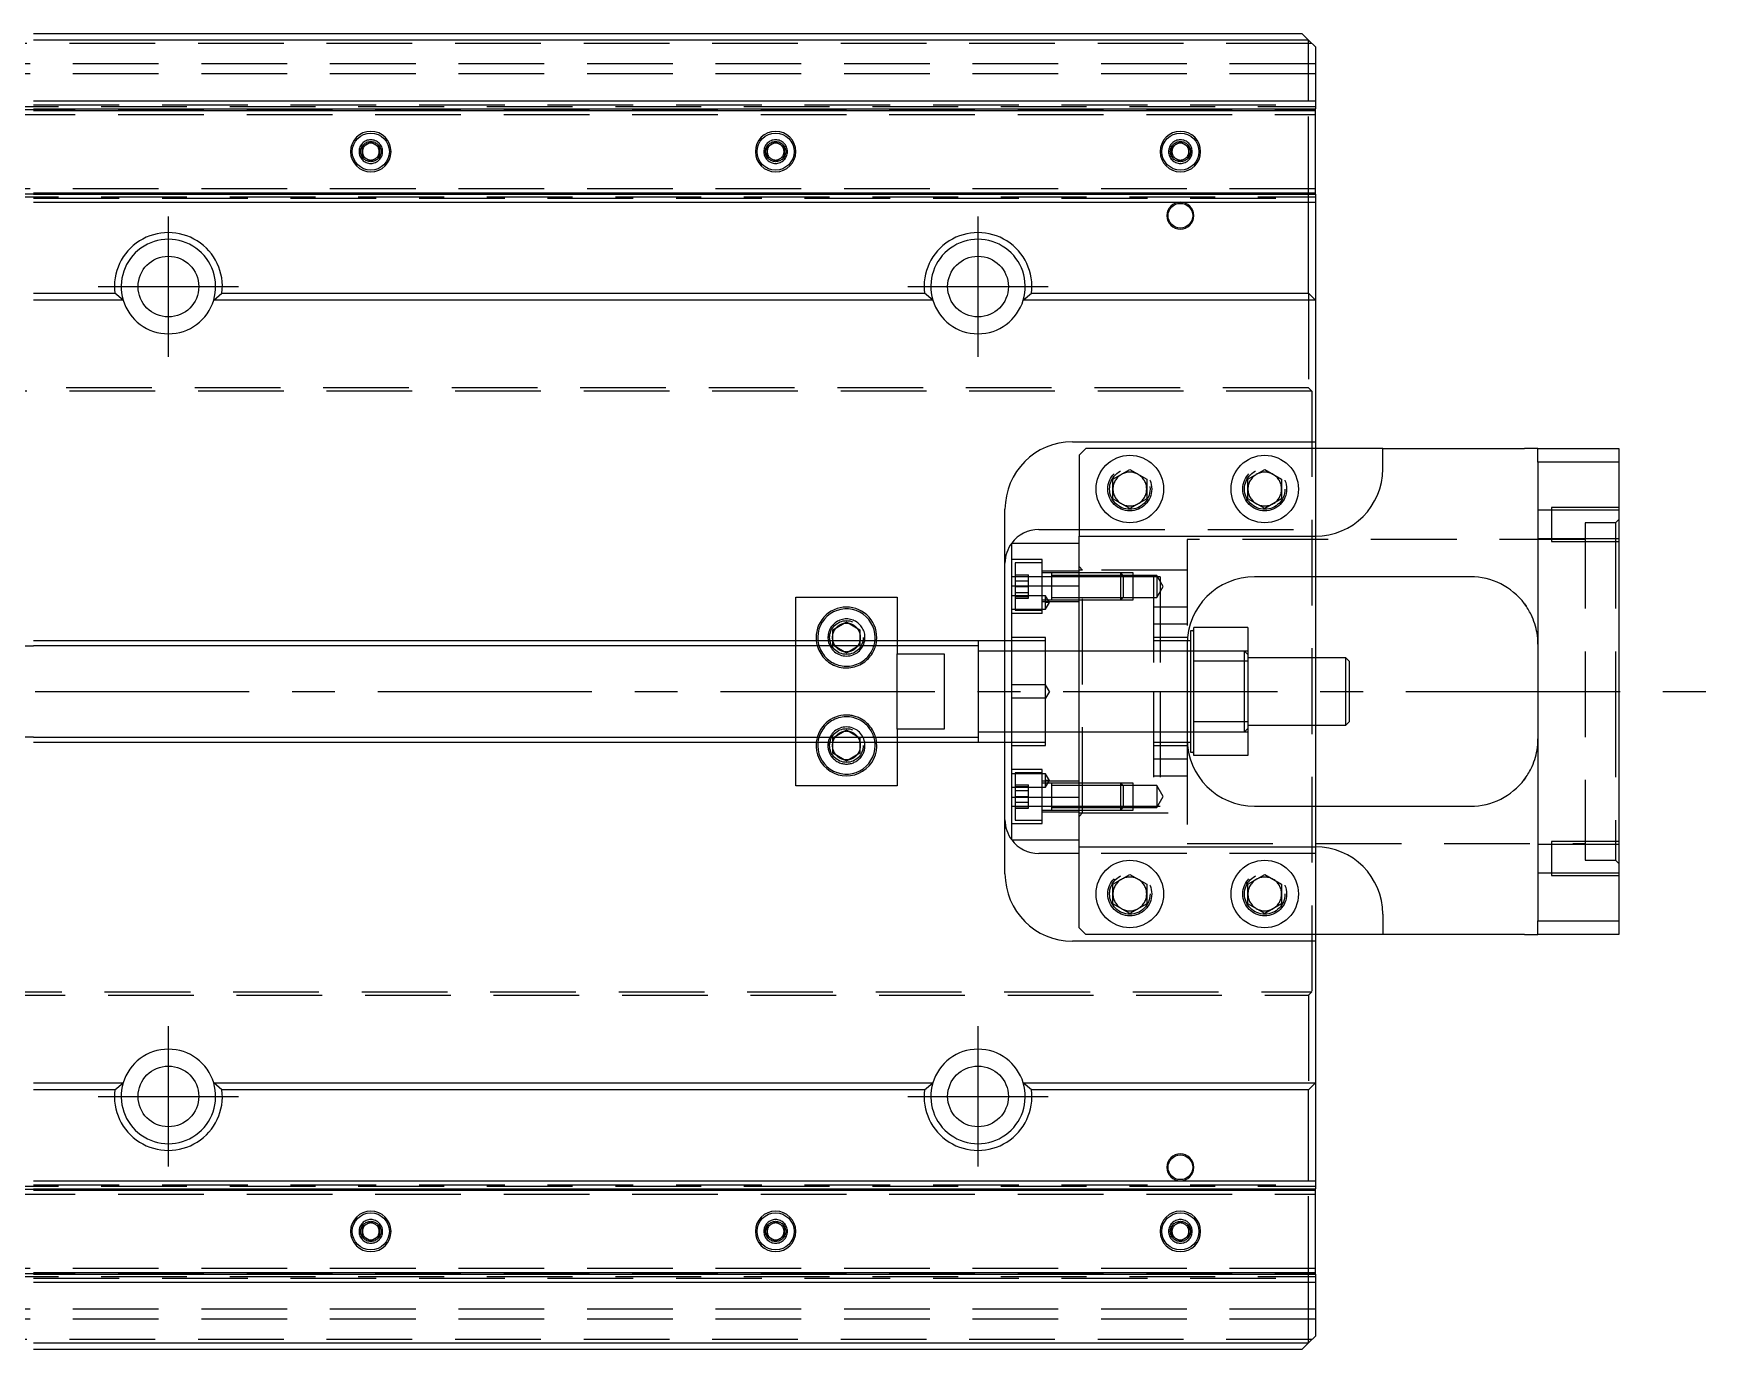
# Model space of a CAD drawing. Extents: x -48 to 827, y -352 to 107.
# Drawn here: x 390 to 638.1, y -97.5 to 97.5 of the extents above; entities that cross this region are included whole.
import ezdxf

# ---------------------------------------------------------------- set-up
doc = ezdxf.new("R2010")
doc.units = 0
doc.linetypes.add('CENTER', pattern=[50.8, 31.75, -6.35, 6.35, -6.35])
doc.linetypes.add('DASHED', pattern=[19.05, 12.7, -6.35])
doc.layers.get('0').update_dxf_attribs({"linetype": 'CONTINUOUS'})
doc.layers.add('CENTER', color=1, linetype='CENTER')

msp = doc.modelspace()

# ---------------------------------------------------------------- linework, layer by layer
at = {"color": 7, "linetype": 'CONTINUOUS'}
for p, q in [((390, 97.5), (578, 97.5)), ((579, 96.5), (578, 97.5)), ((579, 96.5), (390, 96.5)), ((580, 95.5), (579, 96.5)), ((579, 87.5), (579, 96.5)), ((580, 95.5), (580, 87.5)), ((390, 87.5), (580, 87.5)), ((580, 87.5), (580, 86.32)), ((390, 86.32), (580, 86.32)), ((390, 86.1), (580, 86.1)), ((580, 86.1), (580, 86.32)), ((580, 73.9), (580, 86.1)), ((438.75, 80.72), (440, 81.44)), ((438.75, 79.28), (438.75, 80.72)), ((440, 81.44), (441.25, 80.72)), ((441.25, 80.72), (441.25, 79.28)), ((498.75, 80.72), (500, 81.44)), ((498.75, 79.28), (498.75, 80.72)), ((500, 81.44), (501.25, 80.72)), ((501.25, 80.72), (501.25, 79.28)), ((558.75, 80.72), (560, 81.44)), ((558.75, 79.28), (558.75, 80.72)), ((560, 81.44), (561.25, 80.72)), ((561.25, 80.72), (561.25, 79.28)), ((440, 78.56), (438.75, 79.28)), ((441.25, 79.28), (440, 78.56)), ((500, 78.56), (498.75, 79.28)), ((501.25, 79.28), (500, 78.56)), ((560, 78.56), (558.75, 79.28)), ((561.25, 79.28), (560, 78.56)), ((390, 73.9), (580, 73.9)), ((390, 73.68), (580, 73.68)), ((390, 72.5), (580, 72.5)), ((579, 59), (579, 72.5)), ((580, 73.68), (580, 73.9)), ((580, 73.68), (580, 72.5)), ((580, 72.5), (580, 58)), ((390, 59), (402.06, 59)), ((403.29, 58), (390, 58)), ((403.29, 58), (402.06, 59)), ((416.71, 58), (417.94, 59)), ((523.29, 58), (416.71, 58)), ((417.94, 59), (522.06, 59)), ((523.29, 58), (522.06, 59)), ((536.71, 58), (537.94, 59)), ((580, 58), (536.71, 58)), ((537.94, 59), (579, 59)), ((579, 59), (580, 58)), ((580, 58), (580, 37)), ((544, 37), (580, 37)), ((546, 36), (545, 35)), ((545, 35), (545, 23)), ((590, 36), (546, 36)), ((580, 37), (580, 36)), ((590, 36), (611, 36)), ((590, 33), (590, 36)), ((613, 36), (611, 36)), ((613, 34), (613, 36)), ((613, 36), (625, 36)), ((625, 36), (625, 34)), ((550, 31.44), (552.5, 32.89)), ((552.5, 32.89), (555, 31.44)), ((570, 31.44), (572.5, 32.89)), ((572.5, 32.89), (575, 31.44)), ((613, 34), (613, -34)), ((625, 34), (613, 34)), ((625, 34), (625, -34)), ((550, 28.56), (550, 31.44)), ((555, 31.44), (555, 28.56)), ((570, 28.56), (570, 31.44)), ((575, 31.44), (575, 28.56)), ((552.5, 27.11), (550, 28.56)), ((555, 28.56), (552.5, 27.11)), ((572.5, 27.11), (570, 28.56)), ((575, 28.56), (572.5, 27.11)), ((534, 7.5), (534, 27)), ((539, 24), (545, 24)), ((545, 23), (580, 23)), ((545, 15.65), (545, 23)), ((535, 22), (545, 22)), ((535, 15.65), (535, 22)), ((535, -15.65), (535, 15.65)), ((535, 15.65), (545, 15.65)), ((545, -15.65), (545, 15.65)), ((545, -15.65), (545, 15.65)), ((603, 17), (571, 17)), ((580, 17), (580, 5)), ((503, 7.5), (503, 14)), ((503, 14), (518, 14)), ((518, 14), (518, 7.5)), ((611.14, 12.81), (611, 13)), ((611.28, 12.61), (611.14, 12.81)), ((611.41, 12.42), (611.28, 12.61)), ((611.53, 12.22), (611.41, 12.42)), ((508.5, 9.15), (510.5, 10.31)), ((510.5, 10.31), (512.5, 9.15)), ((611.65, 12.02), (611.53, 12.22)), ((611.76, 11.82), (611.65, 12.02)), ((611.87, 11.62), (611.76, 11.82)), ((611.97, 11.42), (611.87, 11.62)), ((612.13, 11.07), (611.97, 11.42)), ((612.28, 10.73), (612.13, 11.07)), ((612.41, 10.38), (612.28, 10.73)), ((612.53, 10.04), (612.41, 10.38)), ((612.63, 9.7), (612.53, 10.04)), ((530, 7.5), (390, 7.5)), ((508.5, 7.5), (508.5, 9.15)), ((512.5, 9.15), (512.5, 7.5)), ((535, 7.5), (530, 7.5)), ((530, 7.5), (530, -7.5)), ((530, 7.5), (530, -7.5)), ((561.5, 7.5), (561.01, 7.5)), ((561.75, 9), (561.5, 9)), ((561.5, 9), (561.5, 0)), ((570, 9.5), (562, 9.5)), ((562, 4.47), (562, 9.5)), ((570, 9.5), (570, 4.47)), ((612.72, 9.35), (612.63, 9.7)), ((612.8, 9.01), (612.72, 9.35)), ((612.86, 8.67), (612.8, 9.01)), ((612.92, 8.25), (612.86, 8.67)), ((612.96, 7.84), (612.92, 8.25)), ((612.99, 7.43), (612.96, 7.84)), ((518, -5.59), (518, 5.59)), ((518, 5.59), (525, 5.59)), ((525, 5.59), (525, -5.59)), ((561, 7), (561, -7)), ((584.5, 5), (570, 5)), ((585, 4.5), (584.5, 5)), ((584.5, -5), (584.5, 5)), ((613, 7.02), (612.99, 7.43)), ((613, 7), (613, 7.02)), ((570, 4.47), (562, 4.47)), ((562, -4.47), (562, 4.47)), ((570, 4.47), (570, -4.47)), ((585, 4.5), (585, -4.5)), ((561.5, 0), (561.5, -9)), ((570, -4.47), (562, -4.47)), ((562, -9.5), (562, -4.47)), ((570, -4.47), (570, -9.5)), ((584.5, -5), (585, -4.5)), ((525, -5.59), (518, -5.59)), ((570, -5), (584.5, -5)), ((580, -5), (580, -17)), ((612.96, -7.85), (612.99, -7.43)), ((612.99, -7.43), (613, -7.02)), ((613, -7.02), (613, -7)), ((390, -7.5), (530, -7.5)), ((503, -14), (503, -7.5)), ((508.5, -9.15), (508.5, -7.5)), ((510.5, -10.31), (508.5, -9.15)), ((512.5, -9.15), (510.5, -10.31)), ((512.5, -7.5), (512.5, -9.15)), ((518, -7.5), (518, -14)), ((530, -7.5), (535, -7.5)), ((534, -27), (534, -7.5)), ((561.01, -7.5), (561.5, -7.5)), ((561.5, -9), (561.75, -9)), ((570, -9.5), (562, -9.5)), ((612.52, -10.07), (612.62, -9.72)), ((612.62, -9.72), (612.71, -9.37)), ((612.71, -9.37), (612.79, -9.02)), ((612.79, -9.02), (612.86, -8.67)), ((612.86, -8.67), (612.92, -8.26)), ((612.92, -8.26), (612.96, -7.85)), ((611.4, -12.43), (611.52, -12.23)), ((611.52, -12.23), (611.64, -12.03)), ((611.64, -12.03), (611.76, -11.83)), ((611.76, -11.83), (611.87, -11.62)), ((611.87, -11.62), (611.97, -11.42)), ((611.97, -11.42), (612.13, -11.09)), ((612.13, -11.09), (612.27, -10.75)), ((612.27, -10.75), (612.4, -10.41)), ((612.4, -10.41), (612.52, -10.07)), ((518, -14), (503, -14)), ((611, -13), (611.14, -12.81)), ((611.14, -12.81), (611.27, -12.62)), ((611.27, -12.62), (611.4, -12.43)), ((535, -15.65), (545, -15.65)), ((535, -22), (535, -15.65)), ((545, -23), (545, -15.65)), ((571, -17), (603, -17)), ((535, -22), (545, -22)), ((545, -24), (539, -24)), ((545, -35), (545, -23)), ((545, -23), (580, -23)), ((550, -28.56), (552.5, -27.11)), ((552.5, -27.11), (555, -28.56)), ((570, -28.56), (572.5, -27.11)), ((572.5, -27.11), (575, -28.56)), ((550, -31.44), (550, -28.56)), ((555, -28.56), (555, -31.44)), ((570, -31.44), (570, -28.56)), ((575, -28.56), (575, -31.44)), ((552.5, -32.89), (550, -31.44)), ((555, -31.44), (552.5, -32.89)), ((572.5, -32.89), (570, -31.44)), ((575, -31.44), (572.5, -32.89)), ((590, -33), (590, -36)), ((613, -36), (613, -34)), ((613, -34), (625, -34)), ((625, -34), (625, -36)), ((580, -37), (544, -37)), ((545, -35), (546, -36)), ((590, -36), (546, -36)), ((580, -36), (580, -37)), ((580, -37), (580, -58)), ((611, -36), (590, -36)), ((611, -36), (613, -36)), ((625, -36), (613, -36)), ((390, -58), (403.29, -58)), ((402.06, -59), (390, -59)), ((402.06, -59), (403.29, -58)), ((416.71, -58), (523.29, -58)), ((417.94, -59), (416.71, -58)), ((522.06, -59), (417.94, -59)), ((522.06, -59), (523.29, -58)), ((536.71, -58), (580, -58)), ((537.94, -59), (536.71, -58)), ((579, -59), (537.94, -59)), ((580, -58), (579, -59)), ((579, -72.5), (579, -59)), ((580, -58), (580, -72.5)), ((390, -72.5), (580, -72.5)), ((390, -73.68), (580, -73.68)), ((390, -73.9), (580, -73.9)), ((580, -72.5), (580, -73.68)), ((580, -73.9), (580, -73.68)), ((580, -86.1), (580, -73.9)), ((438.75, -79.28), (440, -78.56)), ((438.75, -80.72), (438.75, -79.28)), ((440, -78.56), (441.25, -79.28)), ((441.25, -79.28), (441.25, -80.72)), ((498.75, -79.28), (500, -78.56)), ((498.75, -80.72), (498.75, -79.28)), ((500, -78.56), (501.25, -79.28)), ((501.25, -79.28), (501.25, -80.72)), ((558.75, -79.28), (560, -78.56)), ((558.75, -80.72), (558.75, -79.28)), ((560, -78.56), (561.25, -79.28)), ((561.25, -79.28), (561.25, -80.72)), ((440, -81.44), (438.75, -80.72)), ((441.25, -80.72), (440, -81.44)), ((500, -81.44), (498.75, -80.72)), ((501.25, -80.72), (500, -81.44)), ((560, -81.44), (558.75, -80.72)), ((561.25, -80.72), (560, -81.44)), ((390, -86.1), (580, -86.1)), ((390, -86.32), (580, -86.32)), ((580, -86.32), (580, -86.1)), ((580, -86.32), (580, -87.5)), ((390, -87.5), (580, -87.5)), ((579, -96.5), (579, -87.5)), ((580, -87.5), (580, -95.5)), ((390, -96.5), (579, -96.5)), ((578, -97.5), (579, -96.5)), ((579, -96.5), (580, -95.5)), ((578, -97.5), (390, -97.5))]:
    msp.add_line(p, q, dxfattribs=at)
at = {"color": 3, "linetype": 'DASHED'}
for p, q in [((579.5, 96), (375.5, 96)), ((580, 93), (0, 93)), ((580, 91.5), (0, 91.5)), ((390, 86.91), (580, 86.91)), ((579, 72.5), (579, 87.5)), ((0, 86.7), (580, 86.7)), ((383.5, 86.26), (580, 86.26)), ((383.5, 85.5), (580, 85.5)), ((438.5, 80), (438.52, 80.22)), ((498.5, 80), (498.52, 80.22)), ((558.5, 80), (558.52, 80.22)), ((580, 74.5), (383.5, 74.5)), ((0, 73.3), (580, 73.3)), ((383.5, 73.74), (580, 73.74)), ((390, 73.09), (580, 73.09)), ((579, 59), (579, 45)), ((579, 45), (1, 45)), ((579.5, 44.5), (579, 45)), ((579.5, 44.5), (0.5, 44.5)), ((579.5, 44.5), (579.5, -44.5)), ((580, 36), (580, 24)), ((555.48, 30.36), (555.5, 30)), ((569.5, 30), (569.52, 30.35)), ((615, 26.85), (613, 26.85)), ((625, 27.25), (615, 27.25)), ((615, 27.25), (615, 22.25)), ((625, 26.85), (615, 26.85)), ((624.5, 25), (620, 25)), ((620, 25), (620, -25)), ((625, 25.5), (624.5, 25)), ((624.5, 25), (624.5, 0)), ((545, 24), (580, 24)), ((561, 22.5), (561, 7)), ((620, 22.5), (561, 22.5)), ((580, 24), (580, 23)), ((580, 23), (580, 17)), ((613, 22.65), (615, 22.65)), ((615, 22.65), (625, 22.65)), ((545, 15.65), (545, 22)), ((615, 22.25), (625, 22.25)), ((539.5, 19.56), (535, 19.56)), ((539.5, 19.06), (535.5, 19.06)), ((535.5, 19.06), (535.5, 15.56)), ((539.5, 11.56), (539.5, 19.56)), ((545, 17.81), (539.5, 17.81)), ((540.9, 17.56), (539.5, 17.56)), ((540.9, 17.56), (540.89, 17.56)), ((545, 17.56), (540.9, 17.56)), ((540.9, 17.56), (540.9, 17.56)), ((540.9, 17.56), (540.9, 16.97)), ((540.9, 17.56), (540.9, 13.56)), ((545.5, 18), (545, 18.5)), ((545.5, 18), (545, 18)), ((551.15, 17.56), (545, 17.56)), ((551.15, 17.56), (545, 17.56)), ((561, 18), (545.5, 18)), ((545.5, -18), (545.5, 18)), ((551.5, 17.21), (551.15, 17.56)), ((553, 17.56), (551.15, 17.56)), ((551.15, 15.56), (551.15, 17.56)), ((553, 13.56), (553, 17.56)), ((535.5, 17), (535, 17)), ((535.5, 17.29), (537.5, 17.29)), ((535.5, 17.06), (537.5, 17.06)), ((539.5, 17), (535.5, 17)), ((535.5, 16.42), (537.5, 16.42)), ((535.5, 15.56), (535.5, 12.06)), ((535.5, 15.56), (537.5, 15.56)), ((537.5, 16.42), (537.5, 17.29)), ((537.5, 14.69), (537.5, 16.42)), ((540.9, 17), (539.5, 17)), ((545, 17.21), (540.9, 17.21)), ((545, 17), (540.9, 17)), ((540.9, 16.97), (540.9, 15.7)), ((540.9, 15.7), (540.9, 15.42)), ((540.9, 15.42), (540.9, 14.14)), ((551.5, 17.21), (545, 17.21)), ((551.5, 17), (545, 17)), ((551.15, 13.56), (551.15, 15.56)), ((553, 17.21), (551.5, 17.21)), ((551.5, 17.21), (551.5, 15.56)), ((553, 17), (551.5, 17)), ((551.5, 15.56), (551.5, 13.91)), ((556.5, 17.21), (553, 17.21)), ((556, 17), (553, 17)), ((557, 17), (556, 17)), ((556, 17), (556, 0)), ((557.45, 15.56), (556.5, 17.21)), ((556.5, 17.21), (556.5, 15.56)), ((556.5, 13.91), (557.45, 15.56)), ((556.5, 15.56), (556.5, 13.91)), ((557, 17), (557, 0)), ((540, 14.2), (535, 14.2)), ((535.5, 14.69), (537.5, 14.69)), ((535.5, 14.06), (537.5, 14.06)), ((535.5, 13.82), (537.5, 13.82)), ((537.5, 13.82), (537.5, 14.69)), ((539.5, 13.56), (540.9, 13.56)), ((545, 13.31), (539.5, 13.31)), ((540.6, 13.2), (540, 14.2)), ((540, 13.2), (540, 14.2)), ((540.6, 13.2), (540, 13.2)), ((540, 12.2), (540.6, 13.2)), ((540.6, 13.2), (540, 13.2)), ((540, 12.2), (540, 13.2)), ((540.89, 13.56), (540.9, 13.56)), ((540.9, 14.14), (540.9, 13.56)), ((540.9, 13.91), (545, 13.91)), ((540.9, 13.56), (545, 13.56)), ((540.9, 13.56), (540.9, 13.56)), ((545, 13.91), (551.5, 13.91)), ((545, 13.56), (551.15, 13.56)), ((545, 13.56), (551.15, 13.56)), ((551.15, 13.56), (551.5, 13.91)), ((551.15, 13.56), (553, 13.56)), ((551.5, 13.91), (553, 13.91)), ((553, 13.91), (556.5, 13.91)), ((557, 12.5), (556, 12.5)), ((561, 12.5), (557, 12.5)), ((611, 13), (611.25, 12.65)), ((535, 12.2), (540, 12.2)), ((539.5, 11.56), (535, 11.56)), ((535.5, 12.06), (539.5, 12.06)), ((561, 10), (556, 10)), ((503, 2.5), (503, 7.5)), ((508, 8), (508.01, 8.25)), ((508.5, 6.85), (508.5, 7.5)), ((512.5, 7.5), (512.5, 6.85)), ((518, 7.5), (518, 5.59)), ((534, 6), (534, 7.5)), ((540, 8), (535, 8)), ((540, 7.5), (535, 7.5)), ((540, 1), (540, 8)), ((561, 8), (556, 8)), ((561, 7.5), (556, 7.5)), ((561.01, 7.5), (561, 7.5)), ((190, 6.75), (390, 6.75)), ((510.5, 5.69), (508.5, 6.85)), ((512.5, 6.85), (510.5, 5.69)), ((535, 6), (530, 6)), ((534, -6), (534, 6)), ((540, 6), (535, 6)), ((545, 6), (540, 6)), ((556, 6), (545, 6)), ((561, 6), (556, 6)), ((561.5, 6), (561, 6)), ((562, 6), (561.5, 6)), ((569.5, 6), (562, 6)), ((570, 5.5), (569.5, 6)), ((569.5, -6), (569.5, 6)), ((570, 6), (569.5, 6)), ((580, 5), (580, -5)), ((503, -2.5), (503, 2.5)), ((540, 1), (535, 1)), ((540.6, 0), (540, 1)), ((540, -1), (540, 1)), ((540.6, 0), (540, -1)), ((556, 0), (556, -17)), ((557, 0), (557, -17)), ((624.5, 0), (624.5, -25)), ((540, -1), (535, -1)), ((540, -8), (540, -1)), ((503, -7.5), (503, -2.5)), ((390, -6.75), (190, -6.75)), ((508.5, -6.85), (510.5, -5.69)), ((508.5, -7.5), (508.5, -6.85)), ((510.5, -5.69), (512.5, -6.85)), ((512.5, -6.85), (512.5, -7.5)), ((518, -5.59), (518, -7.5)), ((530, -6), (535, -6)), ((534, -7.5), (534, -6)), ((535, -6), (540, -6)), ((540, -6), (545, -6)), ((545, -6), (556, -6)), ((556, -6), (561, -6)), ((561, -6), (561.5, -6)), ((561, -7), (561, -22.5)), ((561.5, -6), (562, -6)), ((562, -6), (569.5, -6)), ((569.5, -6), (570, -5.5)), ((569.5, -6), (570, -6)), ((508, -8), (508.01, -7.75)), ((535, -7.5), (540, -7.5)), ((535, -8), (540, -8)), ((556, -7.5), (561, -7.5)), ((556, -8), (561, -8)), ((561, -7.5), (561.01, -7.5)), ((539.5, -11.56), (535, -11.56)), ((540, -12.2), (535, -12.2)), ((539.5, -12.06), (535.5, -12.06)), ((535.5, -12.06), (535.5, -19.06)), ((539.5, -15.56), (539.5, -11.56)), ((540.6, -13.2), (540, -12.2)), ((540, -13.2), (540, -12.2)), ((556, -10), (561, -10)), ((535, -14.2), (540, -14.2)), ((535.5, -13.82), (537.5, -13.82)), ((535.5, -14.06), (537.5, -14.06)), ((535.5, -14.69), (537.5, -14.69)), ((537.5, -14.06), (537.5, -13.82)), ((537.5, -15.56), (537.5, -14.06)), ((545, -13.31), (539.5, -13.31)), ((540.9, -13.56), (539.5, -13.56)), ((540.6, -13.2), (540, -13.2)), ((540, -14.2), (540.6, -13.2)), ((540.6, -13.2), (540, -13.2)), ((540, -14.2), (540, -13.2)), ((540.9, -13.56), (540.89, -13.56)), ((540.9, -13.56), (540.9, -17.56)), ((545, -13.56), (540.9, -13.56)), ((540.9, -13.56), (540.9, -13.56)), ((545, -13.91), (540.9, -13.91)), ((551.15, -13.56), (545, -13.56)), ((551.15, -13.56), (545, -13.56)), ((551.5, -13.91), (545, -13.91)), ((551.5, -13.91), (551.15, -13.56)), ((553, -13.56), (551.15, -13.56)), ((551.15, -17.56), (551.15, -13.56)), ((553, -13.91), (551.5, -13.91)), ((551.5, -13.91), (551.5, -17.21)), ((553, -17.56), (553, -13.56)), ((556.5, -13.91), (553, -13.91)), ((556, -12.5), (557, -12.5)), ((557.45, -15.56), (556.5, -13.91)), ((556.5, -13.91), (556.5, -17.21)), ((557, -12.5), (561, -12.5)), ((611.14, -12.8), (610.87, -13.17)), ((535, -17), (535.5, -17)), ((535.5, -15.56), (537.5, -15.56)), ((535.5, -16.42), (537.5, -16.42)), ((535.5, -17), (539.5, -17)), ((535.5, -17.06), (537.5, -17.06)), ((535.5, -17.29), (537.5, -17.29)), ((537.5, -17.06), (537.5, -15.56)), ((537.5, -17.29), (537.5, -17.06)), ((539.5, -19.56), (539.5, -15.56)), ((539.5, -17), (540.9, -17)), ((540.9, -17), (545, -17)), ((540.9, -17.21), (545, -17.21)), ((545, -22), (545, -15.65)), ((545, -17), (551.5, -17)), ((545, -17.21), (551.5, -17.21)), ((551.15, -17.56), (551.5, -17.21)), ((551.5, -17), (553, -17)), ((551.5, -17.21), (553, -17.21)), ((553, -17), (556, -17)), ((553, -17.21), (556.5, -17.21)), ((556, -17), (557, -17)), ((556.5, -17.21), (557.45, -15.56)), ((580, -17), (580, -23)), ((535, -19.56), (539.5, -19.56)), ((535.5, -19.06), (539.5, -19.06)), ((539.5, -17.56), (540.9, -17.56)), ((539.5, -17.81), (545, -17.81)), ((540.89, -17.56), (540.9, -17.56)), ((540.9, -17.56), (545, -17.56)), ((540.9, -17.56), (540.9, -17.56)), ((545, -17.56), (551.15, -17.56)), ((545, -17.56), (551.15, -17.56)), ((545, -18.5), (545.5, -18)), ((545, -18), (545.5, -18)), ((545.5, -18), (561, -18)), ((551.15, -17.56), (553, -17.56)), ((625, -22.25), (615, -22.25)), ((615, -22.25), (615, -27.25)), ((580, -24), (545, -24)), ((561, -22.5), (620, -22.5)), ((580, -23), (580, -24)), ((580, -24), (580, -36)), ((615, -22.65), (613, -22.65)), ((625, -22.65), (615, -22.65)), ((613, -26.85), (615, -26.85)), ((615, -26.85), (625, -26.85)), ((615, -27.25), (625, -27.25)), ((620, -25), (624.5, -25)), ((624.5, -25), (625, -25.5)), ((549.5, -30), (549.51, -29.71)), ((569.5, -30), (569.51, -29.71)), ((0.5, -44.5), (579.5, -44.5)), ((579, -45), (579.5, -44.5)), ((1, -45), (579, -45)), ((579, -45), (579, -59)), ((0, -73.3), (580, -73.3)), ((383.5, -73.74), (580, -73.74)), ((390, -73.09), (580, -73.09)), ((579, -87.5), (579, -72.5)), ((383.5, -74.5), (580, -74.5)), ((438.5, -80), (438.52, -79.75)), ((498.5, -80), (498.52, -79.75)), ((558.5, -80), (558.52, -79.78)), ((0, -86.7), (580, -86.7)), ((580, -85.5), (383.5, -85.5)), ((383.5, -86.26), (580, -86.26)), ((390, -86.91), (580, -86.91)), ((580, -91.5), (0, -91.5)), ((580, -93), (0, -93)), ((579.5, -96), (375.5, -96))]:
    msp.add_line(p, q, dxfattribs=at)
at = {"color": 3, "linetype": 'CONTINUOUS'}
for p, q in [((530, 6.75), (390, 6.75)), ((390, -6.75), (530, -6.75))]:
    msp.add_line(p, q, dxfattribs=at)
at = {"color": 7, "linetype": 'CONTINUOUS'}
for centre, radius in [((440, 80), 2.75), ((500, 80), 2.75), ((560, 80), 2.75), ((410, 60), 4.5), ((530, 60), 4.5), ((552.5, 30), 5), ((572.5, 30), 5), ((552.5, -30), 5), ((572.5, -30), 5), ((410, -60), 4.5), ((530, -60), 4.5), ((440, -80), 2.75), ((500, -80), 2.75), ((560, -80), 2.75)]:
    msp.add_circle(centre, radius, dxfattribs=at)
at = {"color": 3, "linetype": 'DASHED'}
for centre, radius in [((440, 80), 1.5), ((500, 80), 1.5), ((560, 80), 1.5), ((552.5, 30), 3.25), ((552.5, 30), 3), ((572.5, 30), 3.25), ((572.5, 30), 3), ((510.5, 8), 2.5), ((510.5, -8), 2.5), ((552.5, -30), 3.25), ((552.5, -30), 3), ((572.5, -30), 3.25), ((572.5, -30), 3), ((440, -80), 1.5), ((500, -80), 1.5), ((560, -80), 1.5)]:
    msp.add_circle(centre, radius, dxfattribs=at)
at = {"color": 3, "linetype": 'CONTINUOUS'}
for centre in [(560, 70.5), (560, -70.5)]:
    msp.add_circle(centre, 1.83, dxfattribs=at)
at = {"color": 7, "linetype": 'CONTINUOUS'}
for centre, radius, start, end in [((440, 80), 3, 0, 180), ((500, 80), 3, 0, 180), ((560, 80), 3, 0, 180), ((440, 80), 3, 180, 0), ((500, 80), 3, 180, 0), ((560, 80), 3, 180, 0), ((560, 70.5), 2, 180, 90), ((560, 70.5), 2, 90, 180), ((410, 60), 8, 352.8192, 187.1808), ((410, 60), 7, 343.3985, 196.6015), ((530, 60), 8, 352.8192, 187.1808), ((530, 60), 7, 343.3985, 196.6015), ((410, 60), 7, 196.6015, 343.3985), ((530, 60), 7, 196.6015, 343.3985), ((544, 27), 10, 90, 180), ((580, 33), 10, 270, 0), ((539, 19), 5, 90, 143.1301), ((539, 19), 5, 143.1301, 180), ((571, 7), 10, 90, 180), ((603, 7), 10, 36.8699, 90), ((510.5, 8), 4.5, 90, 186.3794), ((510.5, 8), 4.5, 353.6206, 90), ((510.5, 8), 4.25, 0, 186.7563), ((510.5, 8), 4.25, 353.2437, 0), ((561.75, 9.25), 0.25, 270, 0), ((571, -7), 10, 180, 270), ((510.5, -8), 4.5, 173.6206, 6.3794), ((510.5, -8), 4.25, 173.2437, 0), ((510.5, -8), 4.25, 0, 6.7563), ((561.75, -9.25), 0.25, 0, 90), ((603, -7), 10, 270, 323.1301), ((539, -19), 5, 180, 216.8699), ((539, -19), 5, 216.8699, 270), ((580, -33), 10, 0, 90), ((544, -27), 10, 180, 270), ((410, -60), 7, 16.6015, 163.3985), ((530, -60), 7, 16.6015, 163.3985), ((410, -60), 8, 172.8192, 7.1808), ((410, -60), 7, 163.3985, 16.6015), ((530, -60), 8, 172.8192, 7.1808), ((530, -60), 7, 163.3985, 16.6015), ((560, -70.5), 2, 270, 180), ((560, -70.5), 2, 180, 270), ((440, -80), 3, 0, 180), ((500, -80), 3, 0, 180), ((560, -80), 3, 0, 180), ((440, -80), 3, 180, 0), ((500, -80), 3, 180, 0), ((560, -80), 3, 180, 0)]:
    msp.add_arc(centre, radius, start, end, dxfattribs=at)
at = {"color": 3, "linetype": 'DASHED'}
for centre, radius, start, end in [((440, 80), 1.75, 0, 180), ((440, 80), 1.75, 180, 0), ((440, 80), 1.25, 120, 180), ((440, 80), 1.25, 180, 240), ((440, 80), 1.25, 60, 120), ((440, 80), 1.25, 0, 60), ((440, 80), 1.25, 300, 0), ((500, 80), 1.75, 0, 180), ((500, 80), 1.75, 180, 0), ((500, 80), 1.25, 120, 180), ((500, 80), 1.25, 180, 240), ((500, 80), 1.25, 60, 120), ((500, 80), 1.25, 0, 60), ((500, 80), 1.25, 300, 0), ((560, 80), 1.75, 0, 180), ((560, 80), 1.75, 180, 0), ((560, 80), 1.25, 120, 180), ((560, 80), 1.25, 180, 240), ((560, 80), 1.25, 60, 120), ((560, 80), 1.25, 0, 60), ((560, 80), 1.25, 300, 0), ((440, 80), 1.25, 240, 300), ((500, 80), 1.25, 240, 300), ((560, 80), 1.25, 240, 300), ((552.5, 30), 2.5, 60, 120), ((572.5, 30), 2.5, 60, 120), ((552.5, 30), 2.5, 120, 180), ((552.5, 30), 2.5, 180, 240), ((552.5, 30), 2.5, 0, 60), ((552.5, 30), 2.5, 300, 0), ((572.5, 30), 2.5, 120, 180), ((572.5, 30), 2.5, 180, 240), ((572.5, 30), 2.5, 0, 60), ((572.5, 30), 2.5, 300, 0), ((552.5, 30), 2.5, 240, 300), ((572.5, 30), 2.5, 240, 300), ((510.5, 8), 2.75, 349.5243, 190.4757), ((510.5, 8), 2.1, 102.2472, 137.7528), ((510.5, 8), 2.1, 77.7528, 102.2472), ((510.5, 8), 2.1, 42.2472, 77.7528), ((510.5, 8), 4.5, 186.3794, 303.749), ((510.5, 8), 4.25, 186.7563, 306.0319), ((510.5, 8), 2.75, 190.4757, 270), ((510.5, 8), 2.1, 162.2472, 180), ((510.5, 8), 2.1, 180, 193.7741), ((510.5, 8), 2.1, 193.7741, 197.7528), ((510.5, 8), 2.1, 137.7528, 162.2472), ((510.5, 8), 2.75, 270, 349.5243), ((510.5, 8), 2.1, 17.7528, 42.2472), ((510.5, 8), 2.1, 346.2259, 17.7528), ((510.5, 8), 2.1, 342.2472, 346.2259), ((510.5, 8), 4.5, 303.749, 353.6206), ((510.5, 8), 4.25, 306.0319, 353.2437), ((510.5, 8), 2.1, 197.7528, 222.2472), ((510.5, 8), 2.1, 222.2472, 257.7528), ((510.5, 8), 2.1, 257.7528, 282.2472), ((510.5, 8), 2.1, 282.2472, 317.7528), ((510.5, 8), 2.1, 317.7528, 342.2472), ((510.5, -8), 4.5, 90, 173.6206), ((510.5, -8), 4.25, 53.9681, 173.2437), ((510.5, -8), 4.5, 56.251, 90), ((510.5, -8), 4.5, 6.3794, 56.251), ((510.5, -8), 4.25, 6.7563, 53.9681), ((510.5, -8), 2.75, 10.4757, 169.5243), ((510.5, -8), 2.1, 162.2472, 166.2259), ((510.5, -8), 2.1, 137.7528, 162.2472), ((510.5, -8), 2.1, 102.2472, 137.7528), ((510.5, -8), 2.1, 77.7528, 102.2472), ((510.5, -8), 2.1, 42.2472, 77.7528), ((510.5, -8), 2.1, 17.7528, 42.2472), ((510.5, -8), 2.1, 13.7741, 17.7528), ((510.5, -8), 2.75, 169.5243, 270), ((510.5, -8), 2.1, 166.2259, 180), ((510.5, -8), 2.1, 180, 197.7528), ((510.5, -8), 2.1, 197.7528, 222.2472), ((510.5, -8), 2.1, 222.2472, 257.7528), ((510.5, -8), 2.75, 270, 10.4757), ((510.5, -8), 2.1, 282.2472, 317.7528), ((510.5, -8), 2.1, 317.7528, 342.2472), ((510.5, -8), 2.1, 342.2472, 13.7741), ((510.5, -8), 2.1, 257.7528, 282.2472), ((552.5, -30), 2.5, 120, 180), ((552.5, -30), 2.5, 60, 120), ((552.5, -30), 2.5, 0, 60), ((572.5, -30), 2.5, 120, 180), ((572.5, -30), 2.5, 60, 120), ((572.5, -30), 2.5, 0, 60), ((552.5, -30), 2.5, 180, 240), ((552.5, -30), 2.5, 240, 300), ((552.5, -30), 2.5, 300, 0), ((572.5, -30), 2.5, 180, 240), ((572.5, -30), 2.5, 240, 300), ((572.5, -30), 2.5, 300, 0), ((440, -80), 1.75, 0, 180), ((440, -80), 1.25, 120, 180), ((440, -80), 1.25, 60, 120), ((440, -80), 1.25, 0, 60), ((500, -80), 1.75, 0, 180), ((500, -80), 1.25, 120, 180), ((500, -80), 1.25, 60, 120), ((500, -80), 1.25, 0, 60), ((560, -80), 1.75, 0, 180), ((560, -80), 1.25, 120, 180), ((560, -80), 1.25, 60, 120), ((560, -80), 1.25, 0, 60), ((440, -80), 1.75, 180, 0), ((440, -80), 1.25, 180, 240), ((440, -80), 1.25, 240, 300), ((440, -80), 1.25, 300, 0), ((500, -80), 1.75, 180, 0), ((500, -80), 1.25, 180, 240), ((500, -80), 1.25, 240, 300), ((500, -80), 1.25, 300, 0), ((560, -80), 1.75, 180, 0), ((560, -80), 1.25, 180, 240), ((560, -80), 1.25, 240, 300), ((560, -80), 1.25, 300, 0)]:
    msp.add_arc(centre, radius, start, end, dxfattribs=at)
at = {"layer": 'CENTER', "color": 1, "linetype": 'CENTER'}
for p, q in [((410, 49.6), (410, 70.4)), ((530, 49.6), (530, 70.4)), ((399.6, 60), (420.4, 60)), ((519.6, 60), (540.4, 60)), ((-16.17, 0), (638.13, 0)), ((410, -70.4), (410, -49.6)), ((530, -70.4), (530, -49.6)), ((399.6, -60), (420.4, -60)), ((519.6, -60), (540.4, -60))]:
    msp.add_line(p, q, dxfattribs=at)

doc.saveas('drawing.dxf')
